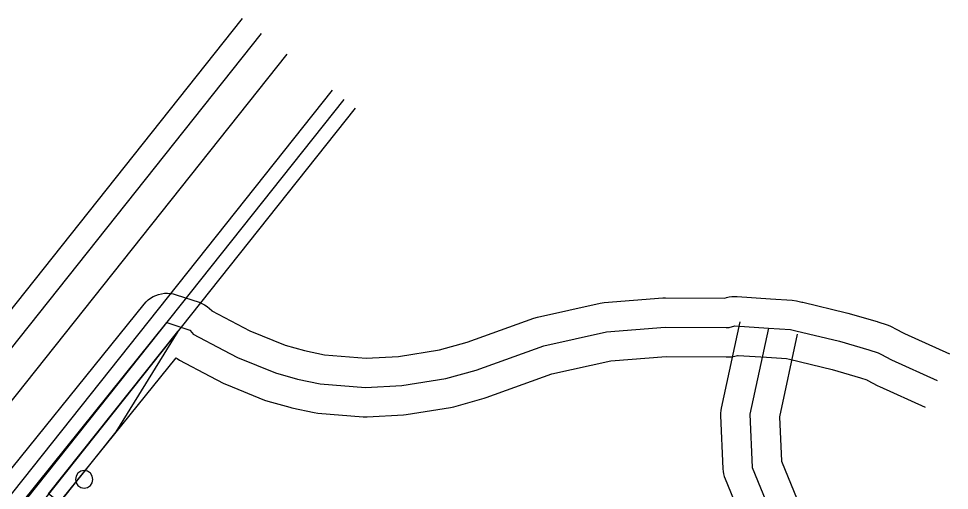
# Model space of a CAD drawing. Header units: feet. Extents: x 1309277 to 1311712, y 365419 to 367951.
# Drawn here: x 1310918 to 1311712, y 367548 to 367951 of the extents above; entities that cross this region are included whole.
import ezdxf

# ---------------------------------------------------------------- set-up
doc = ezdxf.new("R2010")
doc.units = ezdxf.units.FT
for name, color, linetype in [('C-MISC', 7, 'CONTINUOUS'), ('C-PVMT', 8, 'CONTINUOUS'), ('L-PLNT-TREE', 90, 'CONTINUOUS')]:
    doc.layers.add(name, color=color, linetype=linetype)

msp = doc.modelspace()

# ---------------------------------------------------------------- linework, layer by layer
at = {"layer": 'C-MISC'}
for points in [[(1311109.07, 367950.57), (1310524.05, 367214.8)], [(1311125.19, 367937.75), (1310540.18, 367201.98)], [(1311147.11, 367920.33), (1310562.1, 367184.56)], [(1311185.78, 367889.58), (1310600.76, 367153.81)], [(1311195.64, 367881.74), (1310610.63, 367145.97)], [(1311205.19, 367874.15), (1310620.17, 367138.38)], [(1310877.04, 367523.43), (1311025.28, 367707.18), (1311026.97, 367709.07), (1311028.83, 367710.77), (1311030.86, 367712.28), (1311033.03, 367713.57), (1311035.32, 367714.64), (1311037.71, 367715.47), (1311040.17, 367716.06), (1311042.67, 367716.4), (1311045.2, 367716.48), (1311047.72, 367716.31), (1311050.21, 367715.88), (1311052.65, 367715.2), (1311072.15, 367708.7), (1311074.58, 367707.75), (1311076.9, 367706.55), (1311079.07, 367705.11), (1311081.09, 367703.45), (1311082.93, 367701.59), (1311083.1, 367701.4), (1311104.57, 367690.14), (1311115.51, 367684.44), (1311145.61, 367672.17), (1311162.16, 367667.54), (1311179.09, 367664.02), (1311214.58, 367661.04), (1311242.31, 367662.62), (1311277.37, 367668.19), (1311300.87, 367674.81), (1311357.79, 367695.26), (1311360.88, 367696.15), (1311414.38, 367707.9), (1311417.75, 367708.4), (1311467.75, 367712.4), (1311469.86, 367712.48), (1311520.59, 367712.24), (1311522.06, 367712.68), (1311524.25, 367713.23), (1311526.48, 367713.58), (1311528.73, 367713.73), (1311530.99, 367713.67), (1311559.45, 367711.68), (1311578.15, 367710.43), (1311581.64, 367709.95), (1311586.39, 367708.95), (1311587.11, 367708.78), (1311624.36, 367699.78), (1311625.45, 367699.49), (1311650.45, 367692.24), (1311650.95, 367692.1), (1311658.95, 367689.6), (1311661.34, 367688.71), (1311663.63, 367687.59), (1311665.65, 367686.47), (1311673.76, 367682.18), (1311712.1, 367664.74)], [(1310896.49, 367507.73), (1311044.74, 367691.48), (1311064.24, 367684.98), (1311066.24, 367682.73), (1311067.24, 367681.48), (1311092.99, 367667.98), (1311104.99, 367661.73), (1311137.49, 367648.48), (1311156.24, 367643.23), (1311175.49, 367639.23), (1311214.24, 367635.98), (1311244.99, 367637.73), (1311282.74, 367643.73), (1311308.49, 367650.98), (1311366.24, 367671.73), (1311419.74, 367683.48), (1311469.74, 367687.48), (1311521.74, 367687.23), (1311524.24, 367687.23), (1311529.24, 367688.73), (1311557.74, 367686.73), (1311576.49, 367685.48), (1311581.24, 367684.48), (1311618.49, 367675.48), (1311643.49, 367668.23), (1311651.49, 367665.73), (1311653.74, 367664.48), (1311662.74, 367659.73), (1311701.74, 367641.98)], [(1311533.3, 367691.97), (1311517.55, 367618.47), (1311517.19, 367616.38), (1311517.01, 367614.26), (1311517.02, 367612.14), (1311519.02, 367566.64), (1311519.2, 367564.49), (1311519.57, 367562.37), (1311520.13, 367560.28), (1311520.86, 367558.25), (1311539.61, 367512.5), (1311540.92, 367509.78), (1311542.55, 367507.24), (1311579.84, 367456.18), (1311601.32, 367400.14), (1311613.03, 367361.28), (1311620.56, 367310.12), (1311616.75, 367271.1), (1311605.08, 367216.95), (1311476.83, 366923.5)], [(1311557.74, 367686.73), (1311541.99, 367613.23), (1311543.99, 367567.73), (1311562.74, 367521.98), (1311601.99, 367468.23), (1311624.99, 367408.23), (1311637.49, 367366.73), (1311645.74, 367310.73), (1311641.49, 367267.23), (1311628.99, 367209.23), (1311499.74, 366913.48)], [(1311582.19, 367681.5), (1311567.11, 367611.13), (1311568.78, 367573.18), (1311584.72, 367534.27), (1311622.18, 367482.98), (1311623.4, 367481.14), (1311624.46, 367479.2), (1311625.33, 367477.18), (1311648.34, 367417.18), (1311648.93, 367415.44), (1311661.43, 367373.94), (1311662.22, 367370.38), (1311670.47, 367314.38), (1311670.73, 367311.34), (1311670.62, 367308.3), (1311666.37, 367264.8), (1311665.93, 367261.97), (1311653.43, 367203.97), (1311652.78, 367201.56), (1311651.9, 367199.22), (1311522.65, 366903.47)], [(1310915.95, 367492.04), (1311052.52, 367661.32), (1311053.41, 367660.66), (1311055.63, 367659.34), (1311081.38, 367645.84), (1311081.44, 367645.81), (1311093.44, 367639.56), (1311095.55, 367638.58), (1311128.05, 367625.33), (1311130.75, 367624.41), (1311149.5, 367619.16), (1311151.16, 367618.76), (1311170.41, 367614.76), (1311173.4, 367614.32), (1311212.15, 367611.07), (1311215.66, 367611.02), (1311246.41, 367612.77), (1311248.92, 367613.04), (1311286.67, 367619.04), (1311289.52, 367619.67), (1311315.27, 367626.92), (1311316.95, 367627.46), (1311373.18, 367647.66), (1311423.44, 367658.7), (1311470.68, 367662.48), (1311521.62, 367662.23), (1311521.74, 367662.23), (1311524.24, 367662.23), (1311526.67, 367662.35), (1311529.07, 367662.7), (1311531.43, 367663.29), (1311532.05, 367663.48), (1311555.99, 367661.8), (1311556.08, 367661.79), (1311573.07, 367660.66), (1311575.73, 367660.1), (1311612.07, 367651.32), (1311636.28, 367644.3), (1311641.59, 367642.64), (1311641.6, 367642.63), (1311642.07, 367642.37), (1311651.07, 367637.62), (1311652.39, 367636.98), (1311691.39, 367619.23)]]:
    msp.add_lwpolyline(points, dxfattribs=at)
at = {"layer": 'C-PVMT'}
msp.add_lwpolyline([(1311053.96, 367683.94), (1311001.11, 367598.2), (1310953.19, 367537.93), (1310943.8, 367545.4), (1311053.96, 367683.94)], close=True, dxfattribs=at)
at = {"layer": 'L-PLNT-TREE'}
msp.add_lwpolyline([(1310981.67, 367557.73), (1310981.1, 367560.6), (1310979.47, 367563.04), (1310977.04, 367564.66), (1310974.17, 367565.23), (1310971.3, 367564.66), (1310968.87, 367563.04), (1310967.24, 367560.6), (1310966.67, 367557.73), (1310967.24, 367554.86), (1310968.87, 367552.43), (1310971.3, 367550.8), (1310974.17, 367550.23), (1310977.04, 367550.8), (1310979.47, 367552.43), (1310981.1, 367554.86), (1310981.67, 367557.73)], close=True, dxfattribs=at)

doc.saveas('drawing.dxf')
